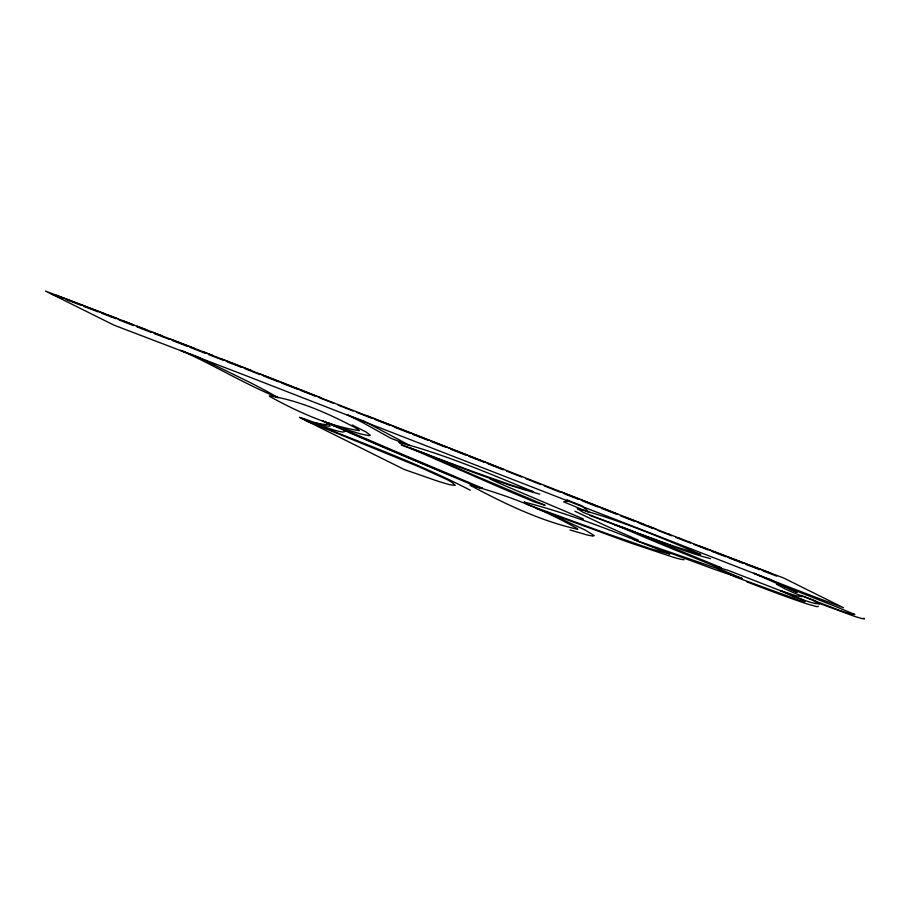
<?xml version="1.0" encoding="UTF-8"?>
<svg xmlns="http://www.w3.org/2000/svg" width="910" height="910" viewBox="0 0 910 910"><rect width="100%" height="100%" fill="white"/><g stroke="black" fill="none" stroke-linecap="round" stroke-linejoin="round"><path stroke-width="1.36" d="M804.713 601.601L803.723 600.247L799.435 598.427A62.153 2.275 21.8 0 0 785.796 592.763L727.807 570.217L715.01 566.725L719.81 569.853L735.508 577.008L799.116 600.259A76.076 2.787 21.8 0 0 804.713 601.601M539.766 494.13C492.526 481.413 447.379 461.825 401.447 445.126M63.313 298.56L51.404 294.021M80.319 305.032L66.714 299.845M742.719 563.188L729.115 558.001M759.725 569.66L746.12 564.484M776.731 576.144L763.126 570.957M98.064 311.88L83.72 306.329M186.777 346.096L172.434 340.556M223.007 360.155L208.663 354.604M653.255 528.596L638.911 523.045M671.739 535.808L657.395 530.257M707.969 549.867L693.625 544.316M725.714 556.704L711.37 551.153M710.505 558.649L703.919 556.886A162.879 5.972 21.8 0 1 682.818 550.027L589.566 515.333M115.797 318.716L101.465 313.176M133.542 325.564L119.199 320.013M151.287 332.412L136.944 326.861M169.032 339.259L154.689 333.708M241.491 367.367L227.147 361.816M333.902 403.426L319.558 397.875M634.77 521.385L620.427 515.833M690.224 543.02L675.88 537.469M205.262 353.308L190.179 347.392M259.964 374.579L244.892 368.664M278.449 381.79L263.365 375.875M296.933 389.002L281.85 383.087M315.417 396.214L300.334 390.299M353.114 411.001L338.031 405.087M371.599 418.213L356.515 412.298M390.083 425.425L375 419.51M409.295 433.012L394.223 427.086M427.78 440.224L412.696 434.298M446.264 447.436L431.181 441.509M465.488 455.011L450.404 449.096M483.972 462.223L468.889 456.308M503.185 469.799L488.101 463.884M521.669 477.011L506.586 471.096M540.893 484.586L525.809 478.671M578.589 499.385L563.506 493.459M597.813 506.961L582.73 501.046M616.297 514.173L601.214 508.258M560.105 492.173L544.294 485.883M315.588 422.82L324.392 425.391A138.638 5.085 21.8 0 0 328.169 426.21L330.114 426.062L328.806 424.242M570.07 529.973L586.973 534.932L592.74 536.104L594.264 535.637L585.107 530.007L552.165 514.73M333.617 425.652L360.394 433.877L368.755 435.651L370.37 435.253L365.945 431.943L352.227 425.004M307.5 421.375L336.586 430.851L342.717 432.068L344.913 431.522L343.081 429.167L327.941 422.627L327.862 424.242C318.159 425.459 308.649 419.703 299.39 417.337L404.188 469.446L435.901 480.525A147.682 5.414 21.8 0 0 450.075 484.768L455.239 485.337L452.418 482.618L447.515 479.82L418.759 466.693L306.033 420.636M770.827 573.209L762.136 569.956A327.85 12.012 21.8 0 1 735.894 560.037L699.346 546.023M536.343 508.451L628.651 542.337L674.538 557.637A182.398 6.688 21.8 0 0 684.013 559.718M104.832 313.779L92.024 308.865A1058.33 38.777 21.8 0 0 56.511 295.284M118.209 318.921L45.5 291.086L114.137 325.211L186.914 353A1776.127 65.088 21.8 0 1 247.475 376.251L793.6 588.793A380.949 13.957 21.8 0 0 823.47 600.19L843.468 607.743L783.692 578.021L689.723 542.303M107.721 314.917L132.212 324.313M122.088 320.457L146.863 329.966M137.08 326.235L162.23 335.904M814.109 601.464L853.114 615.831A76.36 2.798 21.8 0 0 862.76 618.72L864.489 618.88L863.909 618.106M746.735 581.808L755.63 585.232A102.807 3.765 21.8 0 0 778.971 594.014L791.677 598.621A109.246 4.004 21.8 0 0 809.934 604.763L817.078 606.708L818.352 606.333M152.709 332.275L195.297 348.701M168.964 338.565L213.076 355.605M667.986 533.726L679.85 538.47M679.497 538.197L690.622 542.508M203.362 351.908L251.399 370.507M221.494 358.961L503.48 469.287M259.646 373.817L321.412 397.943M656.087 529.097L625.602 517.324M648.398 526.23L669.692 534.523M561.288 491.98L617.924 514.196M643.791 524.308L365.968 415.347M300.857 418.065C357.471 441.668 415.825 461.87 470.288 490.24M583.412 518.996L499.101 483.187A94.617 3.469 21.8 0 1 489.876 478.819M454.431 476.817L446.093 473.371A358.722 13.149 21.8 0 1 414.55 460.21L349.724 432.477M638.342 540.176L617.799 531.133A269.394 9.873 21.8 0 1 603.933 524.911L574.904 511.204M524.297 502.07L526.81 504.311L607.96 533.999L650.73 548.81L669.885 554.076C622.178 534.773 574.096 514.844 524.297 502.07M567.783 500.841L563.677 501.854L589.02 512.284L582.059 505.858L566.976 499.943L567.783 500.841M359.063 430.601C328.703 426.062 296.99 411.468 269.474 396.316L269.36 395.873C298.139 400.252 325.871 412.446 351.783 425.857A170.09 6.234 21.8 0 1 359.063 430.601M819.307 603.842L814.803 603.501A109.12 4.004 21.8 0 1 807.761 601.43L794.032 596.812L780.075 590.465L790.744 594.071A94.265 3.458 21.8 0 0 796.739 595.902L802.233 596.698L801.118 595.39L815.462 600.941L819.307 603.842M399.115 442.397L402.857 445.24L471.346 470.982L511.545 485.223L533.704 491.9C489.603 473.609 445.286 454.568 399.115 442.397M577.372 508.633L583.446 512.478L636.283 532.634L673.912 546.239L700.745 554.588C660.501 537.207 619.699 520.088 577.372 508.633M854.672 614.5L848.279 613.238A70.366 2.582 21.8 0 1 839.862 610.462L796.068 593.775A46.899 1.718 21.8 0 1 785.375 589.054L776.583 584.3L783.567 585.869L838.258 607.584A63.598 2.332 21.8 0 1 850.725 612.817L854.672 614.5M577.657 529.279C540.267 520.941 503.674 503.31 469.992 485.155C507.2 495.006 543.873 509.68 577.406 528.63L577.657 529.279M482.436 488.181L479.615 487.965L389.184 449.756A667.053 24.445 21.8 0 1 349.849 432.819L322.39 420.852L353.66 433.478A763.899 27.994 21.8 0 0 393.279 450.461L482.436 488.181M720.993 567.624L717.216 567.123L672.274 548.832A238.636 8.747 21.8 0 1 651.947 540.404L614.568 524.592L626.182 528.585L720.993 567.624M544.874 505.175L534.511 502.001A381.04 13.968 21.8 0 1 496.087 485.803L409.659 447.834L425.925 453.942L454.488 466.716A240.706 8.816 21.8 0 0 476.203 476.158L544.874 505.175M741.957 578.441L728.83 574.233A201.463 7.382 21.8 0 1 712.644 568.693L633.371 539.482L725.111 571.252L741.957 578.441M277.982 397.59C244.574 384.168 213.748 364.83 180.68 350.396L197.686 356.868L250.66 382.791A814.325 29.837 21.8 0 1 273.114 394.803L277.982 397.59M364.705 421.512L346.96 414.676L351.385 416.848A476.59 17.461 21.8 0 1 362.658 422.536L390.697 438.199L410.137 445.695L364.705 421.512M769.826 579.442L753.787 573.243L797.069 592.387L769.826 579.442"/></g></svg>
